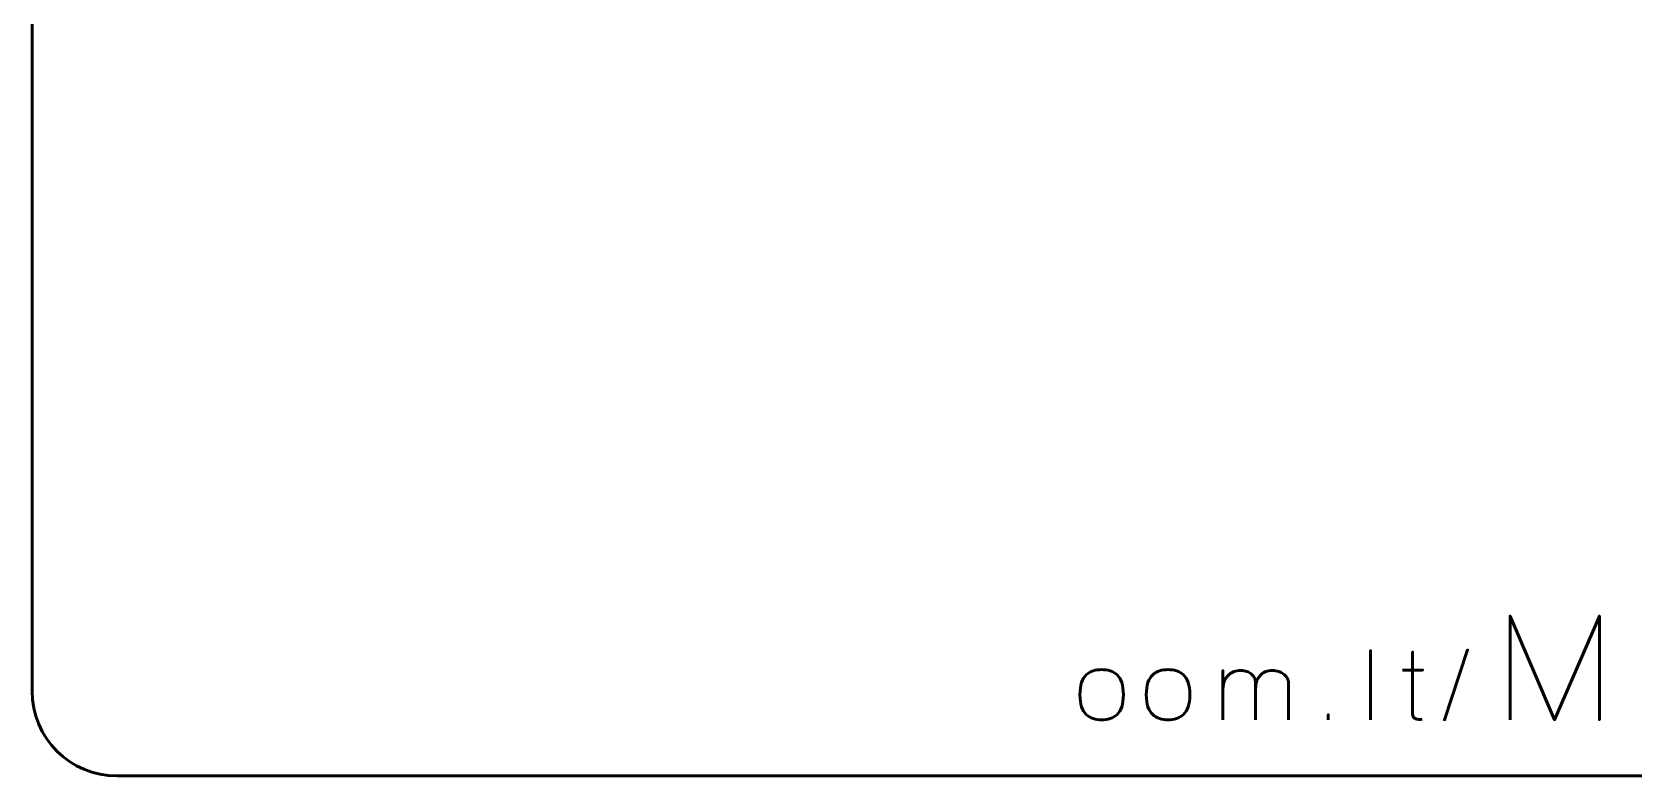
# Model space of a CAD drawing. Header units: centimetres. Extents: x -17.9 to -3, y -25.3 to -4.3.
# Drawn here: x -17.9 to -8.47, y -25.35 to -20.97 of the extents above; entities that cross this region are included whole.
import ezdxf

# ---------------------------------------------------------------- set-up
doc = ezdxf.new("R2010")
doc.units = ezdxf.units.CM
doc.header["$MEASUREMENT"] = 0
doc.layers.add('Layer 1', color=7, linetype='Continuous')

msp = doc.modelspace()

# ---------------------------------------------------------------- linework, layer by layer
at = {"layer": 'Layer 1', "color": 22, "lineweight": 53}
msp.add_open_spline([(-17.90003, -24.8499), (-17.90003, -24.8499), (-17.90003, -4.84994), (-17.90003, -4.84994), (-17.90003, -4.84994), (-17.90003, -4.57297), (-17.67694, -4.34998), (-17.39994, -4.34998), (-17.39994, -4.34998), (-17.39994, -4.34998), (-3.60007, -4.34998), (-3.60007, -4.34998), (-3.60007, -4.34998), (-3.32293, -4.34998), (-3.09997, -4.57297), (-3.09997, -4.84994), (-3.09997, -4.84994), (-3.09997, -4.84994), (-3.09997, -24.8499), (-3.09997, -24.8499), (-3.09997, -24.8499), (-3.09997, -25.1269), (-3.32293, -25.34999), (-3.60007, -25.34999), (-3.60007, -25.34999), (-3.60007, -25.34999), (-17.39994, -25.34999), (-17.39994, -25.34999), (-17.39994, -25.34999), (-17.67694, -25.34999), (-17.90003, -25.1269), (-17.90003, -24.8499)], degree=3, knots=[0, 0, 0, 0, 0.125, 0.125, 0.125, 0.125, 0.25, 0.25, 0.25, 0.25, 0.375, 0.375, 0.375, 0.375, 0.5, 0.5, 0.5, 0.5, 0.625, 0.625, 0.625, 0.625, 0.75, 0.75, 0.75, 0.75, 0.875, 0.875, 0.875, 0.875, 1, 1, 1, 1], dxfattribs=at)
at = {"layer": 'Layer 1', "color": 30, "lineweight": 53}
for points, knots in [([(-9.20003, -25.01987), (-9.20003, -25.01987), (-9.20003, -24.40942), (-9.20003, -24.40942), (-9.20003, -24.40942), (-9.20003, -24.40942), (-8.93756, -25.01987), (-8.93756, -25.01987), (-8.93756, -25.01987), (-8.93756, -25.01987), (-8.67425, -24.40942), (-8.67425, -24.40942), (-8.67425, -24.40942), (-8.67425, -24.40942), (-8.67425, -25.01987), (-8.67425, -25.01987), (-8.67425, -25.01987), (-8.67425, -25.01987), (-8.67425, -24.40942), (-8.67425, -24.40942), (-8.67425, -24.40942), (-8.67425, -24.40942), (-8.93756, -25.01987), (-8.93756, -25.01987), (-8.93756, -25.01987), (-8.93756, -25.01987), (-9.20003, -24.40942), (-9.20003, -24.40942), (-9.20003, -24.40942), (-9.20003, -24.40942), (-9.20003, -25.01987), (-9.20003, -25.01987)], [0, 0, 0, 0, 0.125, 0.125, 0.125, 0.125, 0.25, 0.25, 0.25, 0.25, 0.375, 0.375, 0.375, 0.375, 0.5, 0.5, 0.5, 0.5, 0.625, 0.625, 0.625, 0.625, 0.75, 0.75, 0.75, 0.75, 0.875, 0.875, 0.875, 0.875, 1, 1, 1, 1]), ([(-9.58837, -25.02551), (-9.58837, -25.02551), (-9.45008, -24.60896), (-9.45008, -24.60896), (-9.45008, -24.60896), (-9.45008, -24.60896), (-9.58837, -25.02551), (-9.58837, -25.02551)], [0, 0, 0, 0, 0.5, 0.5, 0.5, 0.5, 1, 1, 1, 1]), ([(-10.0213, -25.01987), (-10.0213, -25.01987), (-10.0213, -24.61291), (-10.0213, -24.61291), (-10.0213, -24.61291), (-10.0213, -24.61291), (-10.0213, -25.01987), (-10.0213, -25.01987)], [0, 0, 0, 0, 0.5, 0.5, 0.5, 0.5, 1, 1, 1, 1]), ([(-9.7165, -25.01705), (-9.72346, -25.01761), (-9.73042, -25.0178), (-9.7372, -25.01761), (-9.7372, -25.01761), (-9.74397, -25.01742), (-9.75009, -25.01639), (-9.75564, -25.01432), (-9.75564, -25.01432), (-9.76119, -25.01234), (-9.76561, -25.00877), (-9.76899, -25.00369), (-9.76899, -25.00369), (-9.77229, -24.99861), (-9.77398, -24.99137), (-9.77407, -24.98205), (-9.77407, -24.98205), (-9.77407, -24.97763), (-9.77407, -24.97011), (-9.77407, -24.95957), (-9.77407, -24.95957), (-9.77407, -24.94894), (-9.77407, -24.93614), (-9.77407, -24.921), (-9.77407, -24.921), (-9.77407, -24.90585), (-9.77407, -24.8893), (-9.77407, -24.87133), (-9.77407, -24.87133), (-9.77407, -24.85336), (-9.77407, -24.83483), (-9.77407, -24.81564), (-9.77407, -24.81564), (-9.77407, -24.79645), (-9.77407, -24.77754), (-9.77407, -24.75882), (-9.77407, -24.75882), (-9.77407, -24.7401), (-9.77407, -24.7225), (-9.77407, -24.70595), (-9.77407, -24.70595), (-9.77407, -24.68939), (-9.77407, -24.67471), (-9.77407, -24.66202), (-9.77407, -24.66202), (-9.77407, -24.64922), (-9.77407, -24.63925), (-9.77407, -24.63191), (-9.77407, -24.63191), (-9.77407, -24.62467), (-9.77407, -24.6209), (-9.77407, -24.62081), (-9.77407, -24.62081), (-9.77407, -24.6209), (-9.77407, -24.62467), (-9.77407, -24.63191), (-9.77407, -24.63191), (-9.77407, -24.63925), (-9.77407, -24.64922), (-9.77407, -24.66202), (-9.77407, -24.66202), (-9.77407, -24.67471), (-9.77407, -24.68939), (-9.77407, -24.70595), (-9.77407, -24.70595), (-9.77407, -24.7225), (-9.77407, -24.7401), (-9.77407, -24.75882), (-9.77407, -24.75882), (-9.77407, -24.77754), (-9.77407, -24.79645), (-9.77407, -24.81564), (-9.77407, -24.81564), (-9.77407, -24.83483), (-9.77407, -24.85336), (-9.77407, -24.87133), (-9.77407, -24.87133), (-9.77407, -24.8893), (-9.77407, -24.90585), (-9.77407, -24.921), (-9.77407, -24.921), (-9.77407, -24.93614), (-9.77407, -24.94894), (-9.77407, -24.95957), (-9.77407, -24.95957), (-9.77407, -24.97011), (-9.77407, -24.97763), (-9.77407, -24.98205), (-9.77407, -24.98205), (-9.77398, -24.99137), (-9.77229, -24.99861), (-9.76899, -25.00369), (-9.76899, -25.00369), (-9.76561, -25.00877), (-9.76119, -25.01234), (-9.75564, -25.01432), (-9.75564, -25.01432), (-9.75009, -25.01639), (-9.74397, -25.01742), (-9.7372, -25.01761), (-9.7372, -25.01761), (-9.73042, -25.0178), (-9.72346, -25.01761), (-9.7165, -25.01705)], [0, 0, 0, 0, 0.0384615, 0.0384615, 0.0384615, 0.0384615, 0.0769231, 0.0769231, 0.0769231, 0.0769231, 0.1153846, 0.1153846, 0.1153846, 0.1153846, 0.1538462, 0.1538462, 0.1538462, 0.1538462, 0.1923077, 0.1923077, 0.1923077, 0.1923077, 0.2307692, 0.2307692, 0.2307692, 0.2307692, 0.2692308, 0.2692308, 0.2692308, 0.2692308, 0.3076923, 0.3076923, 0.3076923, 0.3076923, 0.3461538, 0.3461538, 0.3461538, 0.3461538, 0.3846154, 0.3846154, 0.3846154, 0.3846154, 0.4230769, 0.4230769, 0.4230769, 0.4230769, 0.4615385, 0.4615385, 0.4615385, 0.4615385, 0.5, 0.5, 0.5, 0.5, 0.5384615, 0.5384615, 0.5384615, 0.5384615, 0.5769231, 0.5769231, 0.5769231, 0.5769231, 0.6153846, 0.6153846, 0.6153846, 0.6153846, 0.6538462, 0.6538462, 0.6538462, 0.6538462, 0.6923077, 0.6923077, 0.6923077, 0.6923077, 0.7307692, 0.7307692, 0.7307692, 0.7307692, 0.7692308, 0.7692308, 0.7692308, 0.7692308, 0.8076923, 0.8076923, 0.8076923, 0.8076923, 0.8461538, 0.8461538, 0.8461538, 0.8461538, 0.8846154, 0.8846154, 0.8846154, 0.8846154, 0.9230769, 0.9230769, 0.9230769, 0.9230769, 0.9615385, 0.9615385, 0.9615385, 0.9615385, 1, 1, 1, 1]), ([(-11.60399, -25.01987), (-11.58621, -25.01996), (-11.56966, -25.01771), (-11.55423, -25.01291), (-11.55423, -25.01291), (-11.5388, -25.00811), (-11.52516, -25.00011), (-11.51349, -24.98892), (-11.51349, -24.98892), (-11.50173, -24.97773), (-11.49261, -24.96258), (-11.48593, -24.94339), (-11.48593, -24.94339), (-11.47935, -24.92429), (-11.47596, -24.90049), (-11.47586, -24.87199), (-11.47586, -24.87199), (-11.47596, -24.84358), (-11.47935, -24.81987), (-11.48593, -24.80087), (-11.48593, -24.80087), (-11.49261, -24.78186), (-11.50173, -24.76672), (-11.51349, -24.75552), (-11.51349, -24.75552), (-11.52516, -24.74442), (-11.5388, -24.73643), (-11.55423, -24.73163), (-11.55423, -24.73163), (-11.56966, -24.72683), (-11.58621, -24.72457), (-11.60399, -24.72467), (-11.60399, -24.72467), (-11.62158, -24.72457), (-11.63814, -24.72683), (-11.65357, -24.73163), (-11.65357, -24.73163), (-11.669, -24.73643), (-11.68254, -24.74442), (-11.6943, -24.75552), (-11.6943, -24.75552), (-11.70606, -24.76672), (-11.71528, -24.78186), (-11.72196, -24.80087), (-11.72196, -24.80087), (-11.72864, -24.81987), (-11.73203, -24.84358), (-11.73212, -24.87199), (-11.73212, -24.87199), (-11.73203, -24.90049), (-11.72864, -24.92429), (-11.72196, -24.94339), (-11.72196, -24.94339), (-11.71528, -24.96258), (-11.70606, -24.97773), (-11.6943, -24.98892), (-11.6943, -24.98892), (-11.68254, -25.00011), (-11.669, -25.00811), (-11.65357, -25.01291), (-11.65357, -25.01291), (-11.63814, -25.01771), (-11.62158, -25.01996), (-11.60399, -25.01987)], [0, 0, 0, 0, 0.0625, 0.0625, 0.0625, 0.0625, 0.125, 0.125, 0.125, 0.125, 0.1875, 0.1875, 0.1875, 0.1875, 0.25, 0.25, 0.25, 0.25, 0.3125, 0.3125, 0.3125, 0.3125, 0.375, 0.375, 0.375, 0.375, 0.4375, 0.4375, 0.4375, 0.4375, 0.5, 0.5, 0.5, 0.5, 0.5625, 0.5625, 0.5625, 0.5625, 0.625, 0.625, 0.625, 0.625, 0.6875, 0.6875, 0.6875, 0.6875, 0.75, 0.75, 0.75, 0.75, 0.8125, 0.8125, 0.8125, 0.8125, 0.875, 0.875, 0.875, 0.875, 0.9375, 0.9375, 0.9375, 0.9375, 1, 1, 1, 1]), ([(-11.60399, -25.01987), (-11.58621, -25.01996), (-11.56966, -25.01771), (-11.55423, -25.01291), (-11.55423, -25.01291), (-11.5388, -25.00811), (-11.52516, -25.00011), (-11.51349, -24.98892), (-11.51349, -24.98892), (-11.50173, -24.97773), (-11.49261, -24.96258), (-11.48593, -24.94339), (-11.48593, -24.94339), (-11.47935, -24.92429), (-11.47596, -24.90049), (-11.47586, -24.87199), (-11.47586, -24.87199), (-11.47596, -24.84358), (-11.47935, -24.81987), (-11.48593, -24.80087), (-11.48593, -24.80087), (-11.49261, -24.78186), (-11.50173, -24.76672), (-11.51349, -24.75552), (-11.51349, -24.75552), (-11.52516, -24.74442), (-11.5388, -24.73643), (-11.55423, -24.73163), (-11.55423, -24.73163), (-11.56966, -24.72683), (-11.58621, -24.72457), (-11.60399, -24.72467), (-11.60399, -24.72467), (-11.62158, -24.72457), (-11.63814, -24.72683), (-11.65357, -24.73163), (-11.65357, -24.73163), (-11.669, -24.73643), (-11.68254, -24.74442), (-11.6943, -24.75552), (-11.6943, -24.75552), (-11.70606, -24.76672), (-11.71528, -24.78186), (-11.72196, -24.80087), (-11.72196, -24.80087), (-11.72864, -24.81987), (-11.73203, -24.84358), (-11.73212, -24.87199), (-11.73212, -24.87199), (-11.73203, -24.90049), (-11.72864, -24.92429), (-11.72196, -24.94339), (-11.72196, -24.94339), (-11.71528, -24.96258), (-11.70606, -24.97773), (-11.6943, -24.98892), (-11.6943, -24.98892), (-11.68254, -25.00011), (-11.669, -25.00811), (-11.65357, -25.01291), (-11.65357, -25.01291), (-11.63814, -25.01771), (-11.62158, -25.01996), (-11.60399, -25.01987)], [0, 0, 0, 0, 0.0625, 0.0625, 0.0625, 0.0625, 0.125, 0.125, 0.125, 0.125, 0.1875, 0.1875, 0.1875, 0.1875, 0.25, 0.25, 0.25, 0.25, 0.3125, 0.3125, 0.3125, 0.3125, 0.375, 0.375, 0.375, 0.375, 0.4375, 0.4375, 0.4375, 0.4375, 0.5, 0.5, 0.5, 0.5, 0.5625, 0.5625, 0.5625, 0.5625, 0.625, 0.625, 0.625, 0.625, 0.6875, 0.6875, 0.6875, 0.6875, 0.75, 0.75, 0.75, 0.75, 0.8125, 0.8125, 0.8125, 0.8125, 0.875, 0.875, 0.875, 0.875, 0.9375, 0.9375, 0.9375, 0.9375, 1, 1, 1, 1]), ([(-11.2134, -25.01987), (-11.19562, -25.01996), (-11.17907, -25.01771), (-11.16364, -25.01291), (-11.16364, -25.01291), (-11.14821, -25.00811), (-11.13457, -25.00011), (-11.1229, -24.98892), (-11.1229, -24.98892), (-11.11114, -24.97773), (-11.10202, -24.96258), (-11.09534, -24.94339), (-11.09534, -24.94339), (-11.08876, -24.92429), (-11.08537, -24.90049), (-11.08527, -24.87199), (-11.08527, -24.87199), (-11.08537, -24.84358), (-11.08876, -24.81987), (-11.09534, -24.80087), (-11.09534, -24.80087), (-11.10202, -24.78186), (-11.11114, -24.76672), (-11.1229, -24.75552), (-11.1229, -24.75552), (-11.13457, -24.74442), (-11.14821, -24.73643), (-11.16364, -24.73163), (-11.16364, -24.73163), (-11.17907, -24.72683), (-11.19562, -24.72457), (-11.2134, -24.72467), (-11.2134, -24.72467), (-11.23099, -24.72457), (-11.24755, -24.72683), (-11.26298, -24.73163), (-11.26298, -24.73163), (-11.27841, -24.73643), (-11.29195, -24.74442), (-11.30371, -24.75552), (-11.30371, -24.75552), (-11.31547, -24.76672), (-11.32469, -24.78186), (-11.33137, -24.80087), (-11.33137, -24.80087), (-11.33805, -24.81987), (-11.34144, -24.84358), (-11.34153, -24.87199), (-11.34153, -24.87199), (-11.34144, -24.90049), (-11.33805, -24.92429), (-11.33137, -24.94339), (-11.33137, -24.94339), (-11.32469, -24.96258), (-11.31547, -24.97773), (-11.30371, -24.98892), (-11.30371, -24.98892), (-11.29195, -25.00011), (-11.27841, -25.00811), (-11.26298, -25.01291), (-11.26298, -25.01291), (-11.24755, -25.01771), (-11.23099, -25.01996), (-11.2134, -25.01987)], [0, 0, 0, 0, 0.0625, 0.0625, 0.0625, 0.0625, 0.125, 0.125, 0.125, 0.125, 0.1875, 0.1875, 0.1875, 0.1875, 0.25, 0.25, 0.25, 0.25, 0.3125, 0.3125, 0.3125, 0.3125, 0.375, 0.375, 0.375, 0.375, 0.4375, 0.4375, 0.4375, 0.4375, 0.5, 0.5, 0.5, 0.5, 0.5625, 0.5625, 0.5625, 0.5625, 0.625, 0.625, 0.625, 0.625, 0.6875, 0.6875, 0.6875, 0.6875, 0.75, 0.75, 0.75, 0.75, 0.8125, 0.8125, 0.8125, 0.8125, 0.875, 0.875, 0.875, 0.875, 0.9375, 0.9375, 0.9375, 0.9375, 1, 1, 1, 1]), ([(-11.2134, -25.01987), (-11.19562, -25.01996), (-11.17907, -25.01771), (-11.16364, -25.01291), (-11.16364, -25.01291), (-11.14821, -25.00811), (-11.13457, -25.00011), (-11.1229, -24.98892), (-11.1229, -24.98892), (-11.11114, -24.97773), (-11.10202, -24.96258), (-11.09534, -24.94339), (-11.09534, -24.94339), (-11.08876, -24.92429), (-11.08537, -24.90049), (-11.08527, -24.87199), (-11.08527, -24.87199), (-11.08537, -24.84358), (-11.08876, -24.81987), (-11.09534, -24.80087), (-11.09534, -24.80087), (-11.10202, -24.78186), (-11.11114, -24.76672), (-11.1229, -24.75552), (-11.1229, -24.75552), (-11.13457, -24.74442), (-11.14821, -24.73643), (-11.16364, -24.73163), (-11.16364, -24.73163), (-11.17907, -24.72683), (-11.19562, -24.72457), (-11.2134, -24.72467), (-11.2134, -24.72467), (-11.23099, -24.72457), (-11.24755, -24.72683), (-11.26298, -24.73163), (-11.26298, -24.73163), (-11.27841, -24.73643), (-11.29195, -24.74442), (-11.30371, -24.75552), (-11.30371, -24.75552), (-11.31547, -24.76672), (-11.32469, -24.78186), (-11.33137, -24.80087), (-11.33137, -24.80087), (-11.33805, -24.81987), (-11.34144, -24.84358), (-11.34153, -24.87199), (-11.34153, -24.87199), (-11.34144, -24.90049), (-11.33805, -24.92429), (-11.33137, -24.94339), (-11.33137, -24.94339), (-11.32469, -24.96258), (-11.31547, -24.97773), (-11.30371, -24.98892), (-11.30371, -24.98892), (-11.29195, -25.00011), (-11.27841, -25.00811), (-11.26298, -25.01291), (-11.26298, -25.01291), (-11.24755, -25.01771), (-11.23099, -25.01996), (-11.2134, -25.01987)], [0, 0, 0, 0, 0.0625, 0.0625, 0.0625, 0.0625, 0.125, 0.125, 0.125, 0.125, 0.1875, 0.1875, 0.1875, 0.1875, 0.25, 0.25, 0.25, 0.25, 0.3125, 0.3125, 0.3125, 0.3125, 0.375, 0.375, 0.375, 0.375, 0.4375, 0.4375, 0.4375, 0.4375, 0.5, 0.5, 0.5, 0.5, 0.5625, 0.5625, 0.5625, 0.5625, 0.625, 0.625, 0.625, 0.625, 0.6875, 0.6875, 0.6875, 0.6875, 0.75, 0.75, 0.75, 0.75, 0.8125, 0.8125, 0.8125, 0.8125, 0.875, 0.875, 0.875, 0.875, 0.9375, 0.9375, 0.9375, 0.9375, 1, 1, 1, 1]), ([(-10.69751, -25.01987), (-10.69751, -25.01978), (-10.69751, -25.01705), (-10.69751, -25.01169), (-10.69751, -25.01169), (-10.69751, -25.00642), (-10.69751, -24.99917), (-10.69751, -24.99005), (-10.69751, -24.99005), (-10.69751, -24.98083), (-10.69751, -24.97048), (-10.69751, -24.95882), (-10.69751, -24.95882), (-10.69751, -24.94725), (-10.69751, -24.93511), (-10.69751, -24.92232), (-10.69751, -24.92232), (-10.69751, -24.90962), (-10.69751, -24.8971), (-10.69751, -24.88469), (-10.69751, -24.88469), (-10.69751, -24.87227), (-10.69751, -24.8606), (-10.69751, -24.84988), (-10.69751, -24.84988), (-10.69751, -24.83906), (-10.69751, -24.82984), (-10.69751, -24.82203), (-10.69751, -24.82203), (-10.69751, -24.81432), (-10.69751, -24.80877), (-10.69751, -24.80538), (-10.69751, -24.80538), (-10.69741, -24.80011), (-10.69826, -24.79419), (-10.69986, -24.7877), (-10.69986, -24.7877), (-10.70146, -24.78111), (-10.70419, -24.77453), (-10.70804, -24.76794), (-10.70804, -24.76794), (-10.7119, -24.76126), (-10.71726, -24.75515), (-10.72394, -24.7495), (-10.72394, -24.7495), (-10.73071, -24.74386), (-10.73918, -24.73934), (-10.74934, -24.73586), (-10.74934, -24.73586), (-10.7596, -24.73238), (-10.77182, -24.7305), (-10.78612, -24.73031), (-10.78612, -24.73031), (-10.80042, -24.73031), (-10.81322, -24.73229), (-10.82441, -24.73624), (-10.82441, -24.73624), (-10.8357, -24.74028), (-10.84539, -24.74583), (-10.85367, -24.75289), (-10.85367, -24.75289), (-10.86185, -24.75995), (-10.86872, -24.76804), (-10.87408, -24.77725), (-10.87408, -24.77725), (-10.87944, -24.78638), (-10.8834, -24.79607), (-10.88603, -24.80642), (-10.88603, -24.80642), (-10.88866, -24.81667), (-10.88998, -24.82711), (-10.88998, -24.83756), (-10.88998, -24.83756), (-10.88998, -24.82711), (-10.88866, -24.81667), (-10.88603, -24.80642), (-10.88603, -24.80642), (-10.8834, -24.79607), (-10.87944, -24.78638), (-10.87408, -24.77725), (-10.87408, -24.77725), (-10.86872, -24.76804), (-10.86185, -24.75995), (-10.85367, -24.75289), (-10.85367, -24.75289), (-10.84539, -24.74583), (-10.8357, -24.74028), (-10.82441, -24.73624), (-10.82441, -24.73624), (-10.81322, -24.73229), (-10.80042, -24.73031), (-10.78612, -24.73031), (-10.78612, -24.73031), (-10.77182, -24.7305), (-10.7596, -24.73238), (-10.74934, -24.73586), (-10.74934, -24.73586), (-10.73918, -24.73934), (-10.73071, -24.74386), (-10.72394, -24.7495), (-10.72394, -24.7495), (-10.71726, -24.75515), (-10.7119, -24.76126), (-10.70804, -24.76794), (-10.70804, -24.76794), (-10.70419, -24.77453), (-10.70146, -24.78111), (-10.69986, -24.7877), (-10.69986, -24.7877), (-10.69826, -24.79419), (-10.69741, -24.80011), (-10.69751, -24.80538), (-10.69751, -24.80538), (-10.69751, -24.80877), (-10.69751, -24.81432), (-10.69751, -24.82203), (-10.69751, -24.82203), (-10.69751, -24.82984), (-10.69751, -24.83906), (-10.69751, -24.84988), (-10.69751, -24.84988), (-10.69751, -24.8606), (-10.69751, -24.87227), (-10.69751, -24.88469), (-10.69751, -24.88469), (-10.69751, -24.8971), (-10.69751, -24.90962), (-10.69751, -24.92232), (-10.69751, -24.92232), (-10.69751, -24.93511), (-10.69751, -24.94725), (-10.69751, -24.95882), (-10.69751, -24.95882), (-10.69751, -24.97048), (-10.69751, -24.98083), (-10.69751, -24.99005), (-10.69751, -24.99005), (-10.69751, -24.99917), (-10.69751, -25.00642), (-10.69751, -25.01169), (-10.69751, -25.01169), (-10.69751, -25.01705), (-10.69751, -25.01978), (-10.69751, -25.01987)], [0, 0, 0, 0, 0.0277778, 0.0277778, 0.0277778, 0.0277778, 0.0555556, 0.0555556, 0.0555556, 0.0555556, 0.0833333, 0.0833333, 0.0833333, 0.0833333, 0.1111111, 0.1111111, 0.1111111, 0.1111111, 0.1388889, 0.1388889, 0.1388889, 0.1388889, 0.1666667, 0.1666667, 0.1666667, 0.1666667, 0.1944444, 0.1944444, 0.1944444, 0.1944444, 0.2222222, 0.2222222, 0.2222222, 0.2222222, 0.25, 0.25, 0.25, 0.25, 0.2777778, 0.2777778, 0.2777778, 0.2777778, 0.3055556, 0.3055556, 0.3055556, 0.3055556, 0.3333333, 0.3333333, 0.3333333, 0.3333333, 0.3611111, 0.3611111, 0.3611111, 0.3611111, 0.3888889, 0.3888889, 0.3888889, 0.3888889, 0.4166667, 0.4166667, 0.4166667, 0.4166667, 0.4444444, 0.4444444, 0.4444444, 0.4444444, 0.4722222, 0.4722222, 0.4722222, 0.4722222, 0.5, 0.5, 0.5, 0.5, 0.5277778, 0.5277778, 0.5277778, 0.5277778, 0.5555556, 0.5555556, 0.5555556, 0.5555556, 0.5833333, 0.5833333, 0.5833333, 0.5833333, 0.6111111, 0.6111111, 0.6111111, 0.6111111, 0.6388889, 0.6388889, 0.6388889, 0.6388889, 0.6666667, 0.6666667, 0.6666667, 0.6666667, 0.6944444, 0.6944444, 0.6944444, 0.6944444, 0.7222222, 0.7222222, 0.7222222, 0.7222222, 0.75, 0.75, 0.75, 0.75, 0.7777778, 0.7777778, 0.7777778, 0.7777778, 0.8055556, 0.8055556, 0.8055556, 0.8055556, 0.8333333, 0.8333333, 0.8333333, 0.8333333, 0.8611111, 0.8611111, 0.8611111, 0.8611111, 0.8888889, 0.8888889, 0.8888889, 0.8888889, 0.9166667, 0.9166667, 0.9166667, 0.9166667, 0.9444444, 0.9444444, 0.9444444, 0.9444444, 0.9722222, 0.9722222, 0.9722222, 0.9722222, 1, 1, 1, 1]), ([(-10.88998, -25.01987), (-10.88998, -25.01987), (-10.88998, -24.73031), (-10.88998, -24.73031), (-10.88998, -24.73031), (-10.88998, -24.73031), (-10.88998, -25.01987), (-10.88998, -25.01987)], [0, 0, 0, 0, 0.5, 0.5, 0.5, 0.5, 1, 1, 1, 1]), ([(-10.50334, -25.01987), (-10.50334, -25.01978), (-10.50334, -25.01705), (-10.50334, -25.01169), (-10.50334, -25.01169), (-10.50334, -25.00642), (-10.50334, -24.99917), (-10.50334, -24.99005), (-10.50334, -24.99005), (-10.50334, -24.98083), (-10.50334, -24.97048), (-10.50334, -24.95882), (-10.50334, -24.95882), (-10.50334, -24.94725), (-10.50334, -24.93511), (-10.50334, -24.92232), (-10.50334, -24.92232), (-10.50334, -24.90962), (-10.50334, -24.8971), (-10.50334, -24.88469), (-10.50334, -24.88469), (-10.50334, -24.87227), (-10.50334, -24.8606), (-10.50334, -24.84988), (-10.50334, -24.84988), (-10.50334, -24.83906), (-10.50334, -24.82984), (-10.50334, -24.82203), (-10.50334, -24.82203), (-10.50334, -24.81432), (-10.50334, -24.80877), (-10.50334, -24.80538), (-10.50334, -24.80538), (-10.50334, -24.80011), (-10.50437, -24.79419), (-10.50654, -24.7877), (-10.50654, -24.7877), (-10.50861, -24.78111), (-10.51199, -24.77453), (-10.5167, -24.76794), (-10.5167, -24.76794), (-10.52131, -24.76126), (-10.52742, -24.75515), (-10.53495, -24.7495), (-10.53495, -24.7495), (-10.54247, -24.74386), (-10.5516, -24.73934), (-10.56232, -24.73586), (-10.56232, -24.73586), (-10.57305, -24.73238), (-10.58556, -24.7305), (-10.59986, -24.73031), (-10.59986, -24.73031), (-10.61416, -24.73031), (-10.62676, -24.73229), (-10.63758, -24.73624), (-10.63758, -24.73624), (-10.64831, -24.74028), (-10.65753, -24.74583), (-10.66524, -24.75289), (-10.66524, -24.75289), (-10.67286, -24.75995), (-10.67897, -24.76804), (-10.68377, -24.77725), (-10.68377, -24.77725), (-10.68857, -24.78638), (-10.69205, -24.79607), (-10.69421, -24.80642), (-10.69421, -24.80642), (-10.69647, -24.81667), (-10.69751, -24.82711), (-10.69751, -24.83756), (-10.69751, -24.83756), (-10.69751, -24.82711), (-10.69647, -24.81667), (-10.69421, -24.80642), (-10.69421, -24.80642), (-10.69205, -24.79607), (-10.68857, -24.78638), (-10.68377, -24.77725), (-10.68377, -24.77725), (-10.67897, -24.76804), (-10.67286, -24.75995), (-10.66524, -24.75289), (-10.66524, -24.75289), (-10.65753, -24.74583), (-10.64831, -24.74028), (-10.63758, -24.73624), (-10.63758, -24.73624), (-10.62676, -24.73229), (-10.61416, -24.73031), (-10.59986, -24.73031), (-10.59986, -24.73031), (-10.58556, -24.7305), (-10.57305, -24.73238), (-10.56232, -24.73586), (-10.56232, -24.73586), (-10.5516, -24.73934), (-10.54247, -24.74386), (-10.53495, -24.7495), (-10.53495, -24.7495), (-10.52742, -24.75515), (-10.52131, -24.76126), (-10.5167, -24.76794), (-10.5167, -24.76794), (-10.51199, -24.77453), (-10.50861, -24.78111), (-10.50654, -24.7877), (-10.50654, -24.7877), (-10.50437, -24.79419), (-10.50334, -24.80011), (-10.50334, -24.80538), (-10.50334, -24.80538), (-10.50334, -24.80877), (-10.50334, -24.81432), (-10.50334, -24.82203), (-10.50334, -24.82203), (-10.50334, -24.82984), (-10.50334, -24.83906), (-10.50334, -24.84988), (-10.50334, -24.84988), (-10.50334, -24.8606), (-10.50334, -24.87227), (-10.50334, -24.88469), (-10.50334, -24.88469), (-10.50334, -24.8971), (-10.50334, -24.90962), (-10.50334, -24.92232), (-10.50334, -24.92232), (-10.50334, -24.93511), (-10.50334, -24.94725), (-10.50334, -24.95882), (-10.50334, -24.95882), (-10.50334, -24.97048), (-10.50334, -24.98083), (-10.50334, -24.99005), (-10.50334, -24.99005), (-10.50334, -24.99917), (-10.50334, -25.00642), (-10.50334, -25.01169), (-10.50334, -25.01169), (-10.50334, -25.01705), (-10.50334, -25.01978), (-10.50334, -25.01987)], [0, 0, 0, 0, 0.0277778, 0.0277778, 0.0277778, 0.0277778, 0.0555556, 0.0555556, 0.0555556, 0.0555556, 0.0833333, 0.0833333, 0.0833333, 0.0833333, 0.1111111, 0.1111111, 0.1111111, 0.1111111, 0.1388889, 0.1388889, 0.1388889, 0.1388889, 0.1666667, 0.1666667, 0.1666667, 0.1666667, 0.1944444, 0.1944444, 0.1944444, 0.1944444, 0.2222222, 0.2222222, 0.2222222, 0.2222222, 0.25, 0.25, 0.25, 0.25, 0.2777778, 0.2777778, 0.2777778, 0.2777778, 0.3055556, 0.3055556, 0.3055556, 0.3055556, 0.3333333, 0.3333333, 0.3333333, 0.3333333, 0.3611111, 0.3611111, 0.3611111, 0.3611111, 0.3888889, 0.3888889, 0.3888889, 0.3888889, 0.4166667, 0.4166667, 0.4166667, 0.4166667, 0.4444444, 0.4444444, 0.4444444, 0.4444444, 0.4722222, 0.4722222, 0.4722222, 0.4722222, 0.5, 0.5, 0.5, 0.5, 0.5277778, 0.5277778, 0.5277778, 0.5277778, 0.5555556, 0.5555556, 0.5555556, 0.5555556, 0.5833333, 0.5833333, 0.5833333, 0.5833333, 0.6111111, 0.6111111, 0.6111111, 0.6111111, 0.6388889, 0.6388889, 0.6388889, 0.6388889, 0.6666667, 0.6666667, 0.6666667, 0.6666667, 0.6944444, 0.6944444, 0.6944444, 0.6944444, 0.7222222, 0.7222222, 0.7222222, 0.7222222, 0.75, 0.75, 0.75, 0.75, 0.7777778, 0.7777778, 0.7777778, 0.7777778, 0.8055556, 0.8055556, 0.8055556, 0.8055556, 0.8333333, 0.8333333, 0.8333333, 0.8333333, 0.8611111, 0.8611111, 0.8611111, 0.8611111, 0.8888889, 0.8888889, 0.8888889, 0.8888889, 0.9166667, 0.9166667, 0.9166667, 0.9166667, 0.9444444, 0.9444444, 0.9444444, 0.9444444, 0.9722222, 0.9722222, 0.9722222, 0.9722222, 1, 1, 1, 1]), ([(-9.83334, -24.72749), (-9.83334, -24.72749), (-9.71537, -24.72749), (-9.71537, -24.72749), (-9.71537, -24.72749), (-9.71537, -24.72749), (-9.83334, -24.72749), (-9.83334, -24.72749)], [0, 0, 0, 0, 0.5, 0.5, 0.5, 0.5, 1, 1, 1, 1]), ([(-10.27022, -25.01987), (-10.27022, -25.01987), (-10.27022, -24.98883), (-10.27022, -24.98883), (-10.27022, -24.98883), (-10.27022, -24.98883), (-10.27022, -25.01987), (-10.27022, -25.01987)], [0, 0, 0, 0, 0.5, 0.5, 0.5, 0.5, 1, 1, 1, 1])]:
    msp.add_open_spline(points, degree=3, knots=knots, dxfattribs=at)

doc.saveas('drawing.dxf')
